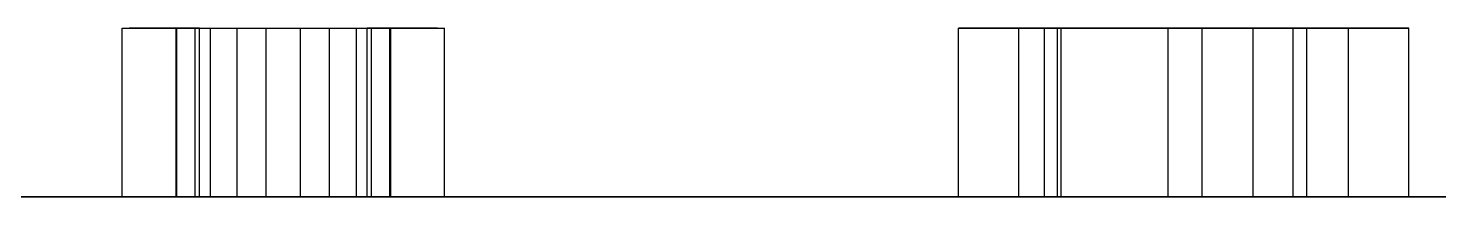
# Model space of a CAD drawing. Header units: millimetres. Extents: x -10 to 144, y -160 to 2.
# Drawn here: x 5.23 to 17.77, y 0 to 1.5 of the extents above; entities that cross this region are included whole.
import ezdxf

# ---------------------------------------------------------------- set-up
doc = ezdxf.new("R2010")
doc.units = ezdxf.units.MM
doc.header["$MEASUREMENT"] = 0
for name, color, linetype, true_color in [('Default', 6, 'Continuous', 0xff00e8), ('engrav', 3, 'Continuous', 0x00ff00), ('pieces', 18, 'Continuous', 0x000000)]:
    doc.layers.add(name, color=color, linetype=linetype, true_color=true_color)

msp = doc.modelspace()

# ---------------------------------------------------------------- linework, layer by layer
at = {"layer": 'Default'}
for p, q in [((1.5, 0, -1), (5.5, 0, -1)), ((5.5, 0, -10), (1.5, 0, -10)), ((5.5, 0, -10), (9.5, 0, -10)), ((9.5, 0, -3), (5.5, 0, -3)), ((5.5, 0, -1), (5.5, 0, -10)), ((9.5, 0, -10), (13.5, 0, -10)), ((13.5, 0, -3), (9.5, 0, -3)), ((9.5, 0, -10), (9.5, 0, -3)), ((13.5, 0, -3), (17.5, 0, -3)), ((17.5, 0, -10), (13.5, 0, -10)), ((13.5, 0, -10), (13.5, 0, -3)), ((17.5, 0, -3), (21.5, 0, -3)), ((21.5, 0, -10), (17.5, 0, -10)), ((17.5, 0, -3), (17.5, 0, -10))]:
    msp.add_line(p, q, dxfattribs=at)
at = {"layer": 'engrav'}
for points in [[(6.068, 0, -8.733), (6.068, 0.75, -8.733), (6.068, 1.5, -8.733)], [(6.068, 1.5, -10), (6.068, 1.5, -9.367), (6.068, 1.5, -8.733)], [(6.068, 0, -10), (6.068, 0.75, -10), (6.068, 1.5, -10)], [(6.068, 1.5, -8.733), (6.307, 1.5, -8.647), (6.546, 1.5, -8.56)], [(6.546, 0, -8.56), (6.546, 0.75, -8.56), (6.546, 1.5, -8.56)], [(6.554, 0, -4.574), (6.554, 0.75, -4.574), (6.554, 1.5, -4.574)], [(6.554, 0, -3.418), (6.554, 0.75, -3.418), (6.554, 1.5, -3.418)], [(6.554, 1.5, -4.574), (6.554, 1.5, -3.996), (6.554, 1.5, -3.418)], [(6.554, 1.5, -3.418), (6.703, 1.5, -3.418), (6.851, 1.5, -3.418)], [(6.717, 0, -5.826), (6.717, 0.75, -5.826), (6.717, 1.5, -5.826)], [(6.717, 1.5, -5.826), (6.736, 1.5, -5.343), (6.755, 1.5, -4.861)], [(6.755, 0, -4.861), (6.755, 0.75, -4.861), (6.755, 1.5, -4.861)], [(6.851, 0, -3.418), (6.851, 0.75, -3.418), (6.851, 1.5, -3.418)], [(6.851, 0, -3.867), (6.851, 0.75, -3.867), (6.851, 1.5, -3.867)], [(6.851, 1.5, -3.418), (6.851, 1.5, -3.643), (6.851, 1.5, -3.867)], [(6.851, 1.5, -3.867), (6.97, 1.5, -3.867), (7.089, 1.5, -3.867)], [(7.089, 0, -3.867), (7.089, 0.75, -3.867), (7.089, 1.5, -3.867)], [(7.089, 0, -3.39), (7.089, 0.75, -3.39), (7.089, 1.5, -3.39)], [(7.089, 1.5, -3.867), (7.089, 1.5, -3.629), (7.089, 1.5, -3.39)], [(7.089, 1.5, -3.39), (7.218, 1.5, -3.39), (7.347, 1.5, -3.39)], [(7.347, 0, -3.39), (7.347, 0.75, -3.39), (7.347, 1.5, -3.39)], [(7.347, 0, -3.867), (7.347, 0.75, -3.867), (7.347, 1.5, -3.867)], [(7.347, 1.5, -3.39), (7.347, 1.5, -3.629), (7.347, 1.5, -3.867)], [(7.653, 0, -3.867), (7.653, 0.75, -3.867), (7.653, 1.5, -3.867)], [(7.653, 0, -3.39), (7.653, 0.75, -3.39), (7.653, 1.5, -3.39)], [(7.653, 1.5, -3.867), (7.653, 1.5, -3.629), (7.653, 1.5, -3.39)], [(7.653, 1.5, -3.39), (7.782, 1.5, -3.39), (7.911, 1.5, -3.39)], [(7.911, 0, -3.39), (7.911, 0.75, -3.39), (7.911, 1.5, -3.39)], [(7.911, 0, -3.867), (7.911, 0.75, -3.867), (7.911, 1.5, -3.867)], [(7.911, 1.5, -3.39), (7.911, 1.5, -3.629), (7.911, 1.5, -3.867)], [(7.911, 1.5, -3.867), (8.03, 1.5, -3.867), (8.149, 1.5, -3.867)], [(8.149, 0, -3.867), (8.149, 0.75, -3.867), (8.149, 1.5, -3.867)], [(8.149, 0, -3.418), (8.149, 0.75, -3.418), (8.149, 1.5, -3.418)], [(8.149, 1.5, -3.867), (8.149, 1.5, -3.643), (8.149, 1.5, -3.418)], [(8.149, 1.5, -3.418), (8.297, 1.5, -3.418), (8.446, 1.5, -3.418)], [(8.245, 0, -4.861), (8.245, 0.75, -4.861), (8.245, 1.5, -4.861)], [(8.245, 1.5, -4.861), (8.264, 1.5, -5.343), (8.283, 1.5, -5.826)], [(8.283, 0, -5.826), (8.283, 0.75, -5.826), (8.283, 1.5, -5.826)], [(8.446, 0, -3.418), (8.446, 0.75, -3.418), (8.446, 1.5, -3.418)], [(8.446, 0, -4.574), (8.446, 0.75, -4.574), (8.446, 1.5, -4.574)], [(8.446, 1.5, -3.418), (8.446, 1.5, -3.996), (8.446, 1.5, -4.574)], [(8.454, 0, -8.56), (8.454, 0.75, -8.56), (8.454, 1.5, -8.56)], [(8.454, 1.5, -8.56), (8.693, 1.5, -8.647), (8.932, 1.5, -8.733)], [(8.932, 0, -8.733), (8.932, 0.75, -8.733), (8.932, 1.5, -8.733)], [(8.932, 0, -10), (8.932, 0.75, -10), (8.932, 1.5, -10)], [(8.932, 1.5, -8.733), (8.932, 1.5, -9.367), (8.932, 1.5, -10)], [(13.5, 1.5, -3), (15.5, 1.5, -3), (17.5, 1.5, -3)], [(13.5, 0, -3), (13.5, 0.75, -3), (13.5, 1.5, -3)], [(13.5, 0, -10), (13.5, 0.75, -10), (13.5, 1.5, -10)], [(17.5, 1.5, -10), (15.5, 1.5, -10), (13.5, 1.5, -10)], [(14.035, 0, -8.705), (14.035, 0.75, -8.705), (14.035, 1.5, -8.705)], [(14.412, 1.5, -8.568), (14.223, 1.5, -8.636), (14.035, 1.5, -8.705)], [(14.035, 0, -10), (14.035, 0.75, -10), (14.035, 1.5, -10)], [(14.035, 1.5, -8.705), (14.035, 1.5, -9.352), (14.035, 1.5, -10)], [(14.264, 0, -7.147), (14.264, 0.75, -7.147), (14.264, 1.5, -7.147)], [(14.378, 1.5, -5.144), (14.321, 1.5, -6.145), (14.264, 1.5, -7.147)], [(14.378, 0, -5.144), (14.378, 0.75, -5.144), (14.378, 1.5, -5.144)], [(15.362, 1.5, -3.834), (14.87, 1.5, -4.489), (14.378, 1.5, -5.144)], [(14.412, 0, -8.568), (14.412, 0.75, -8.568), (14.412, 1.5, -8.568)], [(15.362, 0, -3.834), (15.362, 0.75, -3.834), (15.362, 1.5, -3.834)], [(16.595, 1.5, -5.031), (15.979, 1.5, -4.432), (15.362, 1.5, -3.834)], [(15.664, 0, -5.836), (15.664, 0.75, -5.836), (15.664, 1.5, -5.836)], [(16.119, 0, -5.828), (16.119, 0.75, -5.828), (16.119, 1.5, -5.828)], [(16.119, 1.5, -5.828), (16.357, 1.5, -5.43), (16.595, 1.5, -5.031)], [(16.475, 0, -8.527), (16.475, 0.75, -8.527), (16.475, 1.5, -8.527)], [(16.965, 1.5, -8.705), (16.72, 1.5, -8.616), (16.475, 1.5, -8.527)], [(16.595, 0, -5.031), (16.595, 0.75, -5.031), (16.595, 1.5, -5.031)], [(16.965, 0, -8.705), (16.965, 0.75, -8.705), (16.965, 1.5, -8.705)], [(16.965, 1.5, -10), (16.965, 1.5, -9.352), (16.965, 1.5, -8.705)], [(16.965, 0, -10), (16.965, 0.75, -10), (16.965, 1.5, -10)], [(17.5, 0, -3), (17.5, 0.75, -3), (17.5, 1.5, -3)], [(17.5, 0, -10), (17.5, 0.75, -10), (17.5, 1.5, -10)], [(17.5, 1.5, -3), (17.5, 1.5, -6.5), (17.5, 1.5, -10)], [(6.068, 0, -10), (6.068, 0, -9.367), (6.068, 0, -8.733)], [(6.068, 0, -8.733), (6.307, 0, -8.647), (6.546, 0, -8.56)], [(6.554, 0, -4.574), (6.554, 0, -3.996), (6.554, 0, -3.418)], [(6.554, 0, -3.418), (6.703, 0, -3.418), (6.851, 0, -3.418)], [(6.717, 0, -5.826), (6.736, 0, -5.343), (6.755, 0, -4.861)], [(6.851, 0, -3.418), (6.851, 0, -3.643), (6.851, 0, -3.867)], [(6.851, 0, -3.867), (6.97, 0, -3.867), (7.089, 0, -3.867)], [(7.089, 0, -3.867), (7.089, 0, -3.629), (7.089, 0, -3.39)], [(7.089, 0, -3.39), (7.218, 0, -3.39), (7.347, 0, -3.39)], [(7.347, 0, -3.39), (7.347, 0, -3.629), (7.347, 0, -3.867)], [(7.653, 0, -3.867), (7.653, 0, -3.629), (7.653, 0, -3.39)], [(7.653, 0, -3.39), (7.782, 0, -3.39), (7.911, 0, -3.39)], [(7.911, 0, -3.39), (7.911, 0, -3.629), (7.911, 0, -3.867)], [(7.911, 0, -3.867), (8.03, 0, -3.867), (8.149, 0, -3.867)], [(8.149, 0, -3.867), (8.149, 0, -3.643), (8.149, 0, -3.418)], [(8.149, 0, -3.418), (8.297, 0, -3.418), (8.446, 0, -3.418)], [(8.245, 0, -4.861), (8.264, 0, -5.343), (8.283, 0, -5.826)], [(8.446, 0, -3.418), (8.446, 0, -3.996), (8.446, 0, -4.574)], [(8.454, 0, -8.56), (8.693, 0, -8.647), (8.932, 0, -8.733)], [(8.932, 0, -8.733), (8.932, 0, -9.367), (8.932, 0, -10)], [(13.5, 0, -3), (15.5, 0, -3), (17.5, 0, -3)], [(17.5, 0, -10), (15.5, 0, -10), (13.5, 0, -10)], [(14.412, 0, -8.568), (14.223, 0, -8.636), (14.035, 0, -8.705)], [(14.035, 0, -8.705), (14.035, 0, -9.352), (14.035, 0, -10)], [(14.378, 0, -5.144), (14.321, 0, -6.145), (14.264, 0, -7.147)], [(15.362, 0, -3.834), (14.87, 0, -4.489), (14.378, 0, -5.144)], [(16.595, 0, -5.031), (15.979, 0, -4.432), (15.362, 0, -3.834)], [(16.119, 0, -5.828), (16.357, 0, -5.43), (16.595, 0, -5.031)], [(16.965, 0, -8.705), (16.72, 0, -8.616), (16.475, 0, -8.527)], [(16.965, 0, -10), (16.965, 0, -9.352), (16.965, 0, -8.705)], [(17.5, 0, -3), (17.5, 0, -6.5), (17.5, 0, -10)]]:
    msp.add_open_spline(points, degree=2, dxfattribs=at)
at = {"layer": 'engrav', "extrusion": (0, -1, 0)}
for points in [[(6.546, 1.5, -8.56), (6.277, 1.5, -8.032), (6.144, 1.5, -7.669), (6.115, 1.5, -7.287), (6.201, 1.5, -7.067), (6.363, 1.5, -6.743), (6.516, 1.5, -6.341), (6.65, 1.5, -6.045), (6.717, 1.5, -5.826)], [(6.755, 1.5, -4.861), (6.497, 1.5, -4.832), (6.354, 1.5, -4.632), (6.554, 1.5, -4.574)], [(8.446, 1.5, -4.574), (8.646, 1.5, -4.632), (8.503, 1.5, -4.832), (8.245, 1.5, -4.861)], [(6.546, 0, -8.56), (6.277, 0, -8.032), (6.144, 0, -7.669), (6.115, 0, -7.287), (6.201, 0, -7.067), (6.363, 0, -6.743), (6.516, 0, -6.341), (6.65, 0, -6.045), (6.717, 0, -5.826)], [(6.755, 0, -4.861), (6.497, 0, -4.832), (6.354, 0, -4.632), (6.554, 0, -4.574)], [(8.446, 0, -4.574), (8.646, 0, -4.632), (8.503, 0, -4.832), (8.245, 0, -4.861)]]:
    msp.add_open_spline(points, degree=3, dxfattribs=at)
at = {"layer": 'engrav'}
for points in [[(7.347, 1.5, -3.867), (7.424, 1.5, -3.867), (7.5, 1.5, -3.867), (7.576, 1.5, -3.867), (7.653, 1.5, -3.867)], [(7.347, 0, -3.867), (7.424, 0, -3.867), (7.5, 0, -3.867), (7.576, 0, -3.867), (7.653, 0, -3.867)]]:
    msp.add_open_spline(points, degree=2, knots=[-7.30288158, -7.30288158, -7.30288158, -7.25762858, -7.25762858, -7.21237558, -7.21237558, -7.21237558], dxfattribs=at)
at = {"layer": 'engrav', "extrusion": (0, 1, 0)}
for points in [[(8.283, 1.5, -5.826), (8.35, 1.5, -6.045), (8.484, 1.5, -6.341), (8.637, 1.5, -6.743), (8.799, 1.5, -7.067), (8.885, 1.5, -7.287), (8.856, 1.5, -7.669), (8.723, 1.5, -8.032), (8.454, 1.5, -8.56)], [(8.283, 0, -5.826), (8.35, 0, -6.045), (8.484, 0, -6.341), (8.637, 0, -6.743), (8.799, 0, -7.067), (8.885, 0, -7.287), (8.856, 0, -7.669), (8.723, 0, -8.032), (8.454, 0, -8.56)]]:
    msp.add_open_spline(points, degree=3, dxfattribs=at)
for points, knots in [([(14.264, 1.5, -7.147), (14.406, 1.5, -7.173), (14.54, 1.5, -7.229), (14.602, 1.5, -7.326), (14.59, 1.5, -7.479), (14.532, 1.5, -7.643), (14.425, 1.5, -7.799), (14.376, 1.5, -8.058), (14.376, 1.5, -8.26), (14.376, 1.5, -8.471), (14.412, 1.5, -8.568)], [7.8557199, 7.8557199, 7.8557199, 7.8557199, 7.9067904, 7.9860915, 8.0653926, 8.1446938, 8.2239949, 8.303296, 8.3825971, 8.4438323, 8.4438323, 8.4438323, 8.4438323]), ([(15.664, 1.5, -5.836), (15.618, 1.5, -5.603), (15.647, 1.5, -5.595), (15.723, 1.5, -5.59), (15.804, 1.5, -5.641), (16.119, 1.5, -5.828)], [5.7003609, 5.7003609, 5.7003609, 5.7003609, 5.7827106, 5.8868274, 5.9909441, 5.9909441, 5.9909441, 5.9909441]), ([(16.475, 1.5, -8.527), (16.475, 1.5, -8.357), (16.341, 1.5, -8.219), (16.475, 1.5, -7.868), (16.228, 1.5, -7.598), (16.222, 1.5, -7.285), (16.348, 1.5, -7.181), (16.475, 1.5, -7.078), (16.524, 1.5, -6.952), (16.408, 1.5, -6.796), (16.038, 1.5, -6.384), (15.763, 1.5, -5.944), (15.664, 1.5, -5.836)], [4.7205992, 4.7205992, 4.7205992, 4.7205992, 4.8194145, 4.9182297, 5.017045, 5.1158603, 5.2146755, 5.3134908, 5.4123061, 5.5111213, 5.6099366, 5.7003609, 5.7003609, 5.7003609, 5.7003609]), ([(14.264, 0, -7.147), (14.406, 0, -7.173), (14.54, 0, -7.229), (14.602, 0, -7.326), (14.59, 0, -7.479), (14.532, 0, -7.643), (14.425, 0, -7.799), (14.376, 0, -8.058), (14.376, 0, -8.26), (14.376, 0, -8.471), (14.412, 0, -8.568)], [7.8557199, 7.8557199, 7.8557199, 7.8557199, 7.9067904, 7.9860915, 8.0653926, 8.1446938, 8.2239949, 8.303296, 8.3825971, 8.4438323, 8.4438323, 8.4438323, 8.4438323]), ([(15.664, 0, -5.836), (15.618, 0, -5.603), (15.647, 0, -5.595), (15.723, 0, -5.59), (15.804, 0, -5.641), (16.119, 0, -5.828)], [5.7003609, 5.7003609, 5.7003609, 5.7003609, 5.7827106, 5.8868274, 5.9909441, 5.9909441, 5.9909441, 5.9909441]), ([(16.475, 0, -8.527), (16.475, 0, -8.357), (16.341, 0, -8.219), (16.475, 0, -7.868), (16.228, 0, -7.598), (16.222, 0, -7.285), (16.348, 0, -7.181), (16.475, 0, -7.078), (16.524, 0, -6.952), (16.408, 0, -6.796), (16.038, 0, -6.384), (15.763, 0, -5.944), (15.664, 0, -5.836)], [4.7205992, 4.7205992, 4.7205992, 4.7205992, 4.8194145, 4.9182297, 5.017045, 5.1158603, 5.2146755, 5.3134908, 5.4123061, 5.5111213, 5.6099366, 5.7003609, 5.7003609, 5.7003609, 5.7003609])]:
    msp.add_open_spline(points, degree=3, knots=knots, dxfattribs=at)
at = {"layer": 'pieces'}
msp.add_line((14.378, 0, -5.144), (14.264, 0, -7.147), dxfattribs=at)
at = {"layer": 'pieces', "extrusion": (0, 1, 0)}
for points in [[(-6.068, -10), (-6.068, -8.733), (-6.546, -8.56)], [(-6.554, -4.574), (-6.554, -3.418), (-6.851, -3.418), (-6.851, -3.867), (-7.089, -3.867), (-7.089, -3.39), (-7.347, -3.39), (-7.347, -3.867), (-7.5, -3.867)], [(-6.717, -5.826), (-6.755, -4.861)], [(-7.5, -3.867), (-7.653, -3.867), (-7.653, -3.39), (-7.911, -3.39), (-7.911, -3.867), (-8.149, -3.867), (-8.149, -3.418), (-8.446, -3.418), (-8.446, -4.574)], [(-8.245, -4.861), (-8.283, -5.826)], [(-8.454, -8.56), (-8.932, -8.733), (-8.932, -10)], [(-10.068, -10), (-10.068, -8.733), (-10.546, -8.56)], [(-10.554, -4.574), (-10.554, -3.418), (-10.851, -3.418), (-10.851, -3.867), (-11.089, -3.867), (-11.089, -3.39), (-11.347, -3.39), (-11.347, -3.867), (-11.5, -3.867)], [(-10.717, -5.826), (-10.755, -4.861)], [(-11.5, -3.867), (-11.653, -3.867), (-11.653, -3.39), (-11.911, -3.39), (-11.911, -3.867), (-12.149, -3.867), (-12.149, -3.418), (-12.446, -3.418), (-12.446, -4.574)], [(-12.245, -4.861), (-12.283, -5.826)], [(-12.454, -8.56), (-12.932, -8.733), (-12.932, -10)], [(-14.412, -8.568), (-14.035, -8.705), (-14.035, -10)], [(-16.595, -5.031), (-15.362, -3.834), (-14.378, -5.144)], [(-16.119, -5.828), (-16.595, -5.031)], [(-16.965, -10), (-16.965, -8.705), (-16.475, -8.527)]]:
    msp.add_lwpolyline(points, dxfattribs=at)
at = {"layer": 'pieces', "extrusion": (0, -1, 0)}
for points in [[(6.546, 0, -8.56), (6.277, 0, -8.032), (6.144, 0, -7.669), (6.115, 0, -7.287), (6.201, 0, -7.067), (6.363, 0, -6.743), (6.516, 0, -6.341), (6.65, 0, -6.045), (6.717, 0, -5.826)], [(6.755, 0, -4.861), (6.497, 0, -4.832), (6.354, 0, -4.632), (6.554, 0, -4.574)], [(8.446, 0, -4.574), (8.646, 0, -4.632), (8.503, 0, -4.832), (8.245, 0, -4.861)], [(10.546, 0, -8.56), (10.277, 0, -8.032), (10.144, 0, -7.669), (10.115, 0, -7.287), (10.201, 0, -7.067), (10.363, 0, -6.743), (10.516, 0, -6.341), (10.65, 0, -6.045), (10.717, 0, -5.826)], [(10.755, 0, -4.861), (10.497, 0, -4.832), (10.354, 0, -4.632), (10.554, 0, -4.574)], [(12.446, 0, -4.574), (12.646, 0, -4.632), (12.503, 0, -4.832), (12.245, 0, -4.861)]]:
    msp.add_open_spline(points, degree=3, dxfattribs=at)
at = {"layer": 'pieces', "extrusion": (0, 1, 0)}
for points in [[(8.283, 0, -5.826), (8.35, 0, -6.045), (8.484, 0, -6.341), (8.637, 0, -6.743), (8.799, 0, -7.067), (8.885, 0, -7.287), (8.856, 0, -7.669), (8.723, 0, -8.032), (8.454, 0, -8.56)], [(12.283, 0, -5.826), (12.35, 0, -6.045), (12.484, 0, -6.341), (12.637, 0, -6.743), (12.799, 0, -7.067), (12.885, 0, -7.287), (12.856, 0, -7.669), (12.723, 0, -8.032), (12.454, 0, -8.56)]]:
    msp.add_open_spline(points, degree=3, dxfattribs=at)
for points, knots in [([(14.264, 0, -7.147), (14.406, 0, -7.173), (14.54, 0, -7.229), (14.602, 0, -7.326), (14.59, 0, -7.479), (14.532, 0, -7.643), (14.425, 0, -7.799), (14.376, 0, -8.058), (14.376, 0, -8.26), (14.376, 0, -8.471), (14.412, 0, -8.568)], [2.177126, 2.177126, 2.177126, 2.177126, 2.2281965, 2.3074976, 2.3867988, 2.4660999, 2.545401, 2.6247021, 2.7040032, 2.7652384, 2.7652384, 2.7652384, 2.7652384]), ([(15.664, 0, -5.836), (15.618, 0, -5.603), (15.647, 0, -5.595), (15.723, 0, -5.59), (15.804, 0, -5.641), (16.119, 0, -5.828)], [0.021767, 0.021767, 0.021767, 0.021767, 0.1041168, 0.2082335, 0.3123503, 0.3123503, 0.3123503, 0.3123503]), ([(16.475, 0, -8.527), (16.475, 0, -8.357), (16.341, 0, -8.219), (16.475, 0, -7.868), (16.228, 0, -7.598), (16.222, 0, -7.285), (16.348, 0, -7.181), (16.475, 0, -7.078), (16.524, 0, -6.952), (16.408, 0, -6.796), (16.038, 0, -6.384), (15.763, 0, -5.944), (15.664, 0, -5.836)], [4.7205992, 4.7205992, 4.7205992, 4.7205992, 4.8194145, 4.9182297, 5.017045, 5.1158603, 5.2146755, 5.3134908, 5.4123061, 5.5111213, 5.6099366, 5.7003609, 5.7003609, 5.7003609, 5.7003609])]:
    msp.add_open_spline(points, degree=3, knots=knots, dxfattribs=at)

doc.saveas('drawing.dxf')
